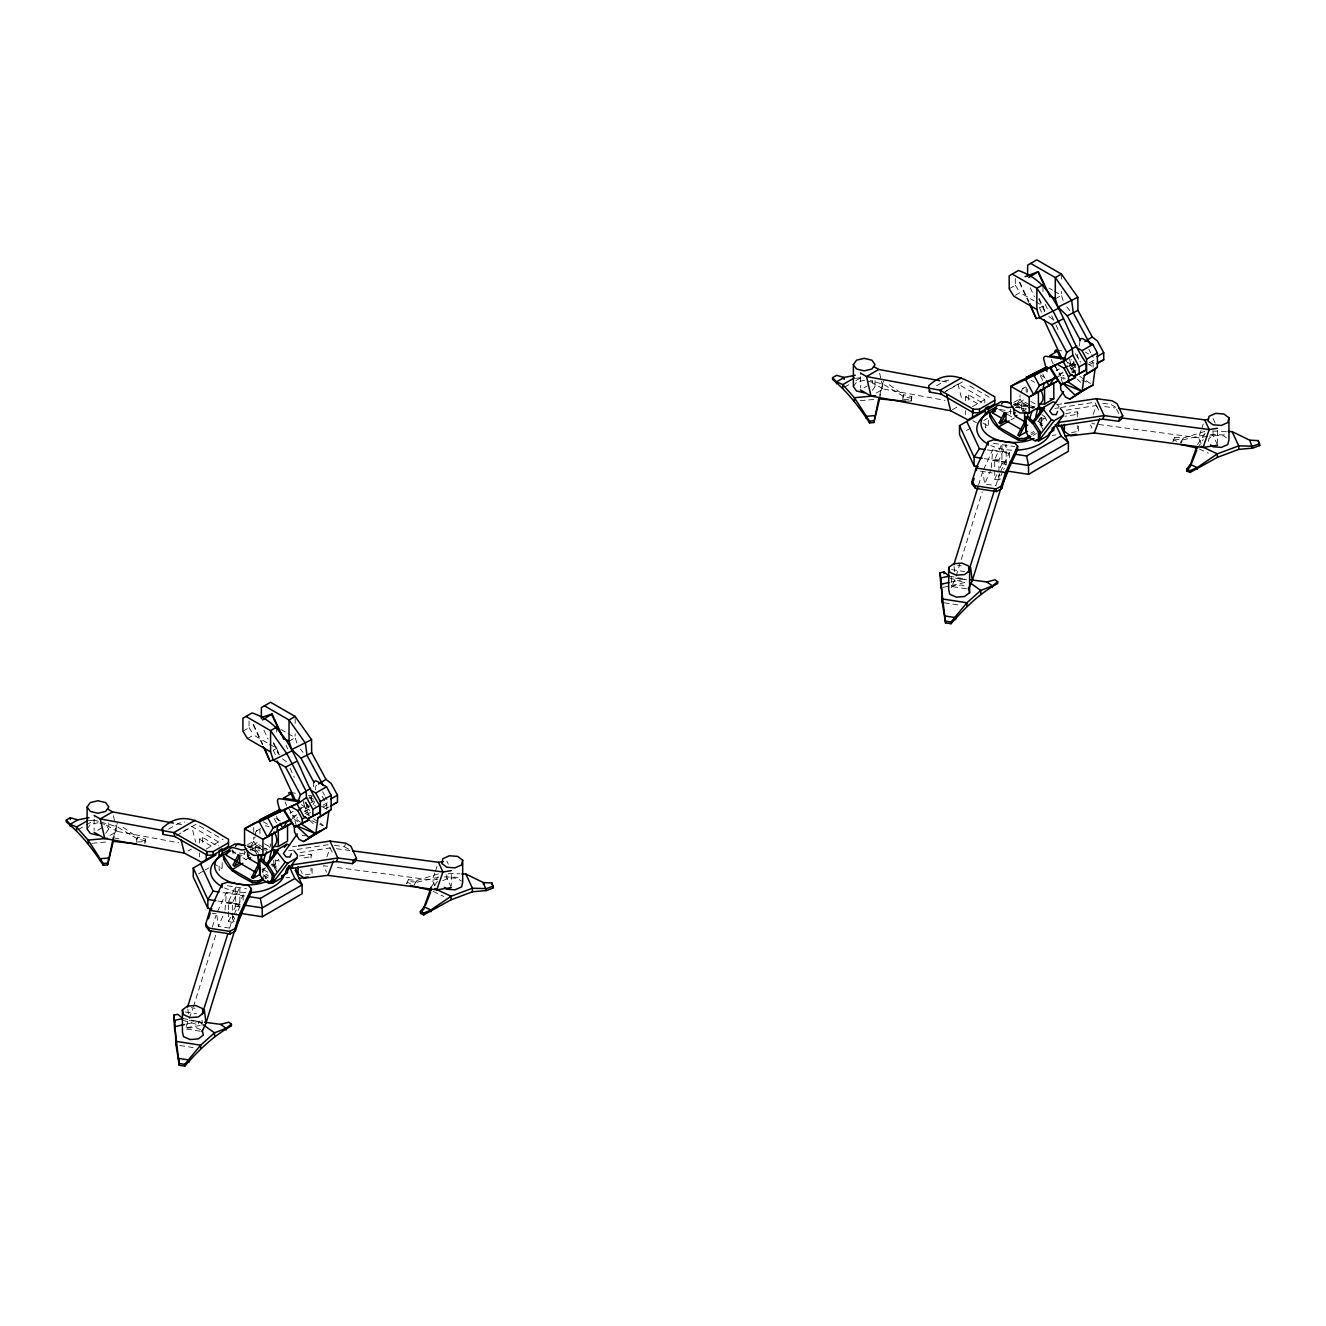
<?xml version="1.0" encoding="UTF-8"?>
<svg xmlns="http://www.w3.org/2000/svg" width="1326" height="1326" viewBox="0 0 1326 1326"><rect width="100%" height="100%" fill="white"/><g stroke="black" fill="none" stroke-linecap="round" stroke-linejoin="round"><path stroke-width="0.75" stroke-dasharray="5 3.75" d="M313.35 786.633L313.698 782.904M1079.447 346.086L1079.961 340.5M315.323 789.948L315.853 785.92L318.605 783.981M225.039 910.15L226.398 892.381L243.139 894.967L243.139 903.818M991.318 467.746L992.66 449.978L1009.401 452.564L1009.401 463.188M1208.367 441.392L1209.097 438.226L1215.677 435.309L1223.898 435.939L1226.417 437.845M113.274 837.8L116.754 825.087M113.274 841.347L117.252 823.28M136.445 842.176L137.357 837.104L120.6 825.584M144.899 841.579L145.578 839.109L137.357 837.104L135.998 842.043L144.899 841.579L144.899 843.369L145.578 839.109M879.536 395.397L883.033 382.684M879.536 398.944L883.53 380.877M902.708 399.772L903.619 394.7L886.879 383.181M911.161 399.192L911.84 396.706L903.619 394.7L902.26 399.64L911.161 399.192L911.161 400.966L905.824 401.231M911.161 400.966L911.84 396.706M212.342 927.172L215.972 915.47M200.226 1031.197L185.342 1028.893L192.867 1008.738M193.48 1006.782L215.956 934.233M229.696 927.819L233.326 916.117L234.089 921.636M978.621 484.769L982.848 471.128M966.488 588.794L951.604 586.49L955.499 578.103L982.218 491.83M995.959 485.415L999.589 473.714L1000.368 479.233M434.762 873.022L432.293 880.166L436.784 889.845M435.376 871.232L437.215 865.861M1201.024 430.619L1198.571 437.762L1203.063 447.442M1201.638 428.828L1203.494 423.475M326.876 856.795L330.257 847.894L299.726 852.618M334.517 845.408L344.428 846.734L345.771 843.17M1093.154 414.392L1096.519 405.491L1065.988 410.215M229.547 928.117L218.376 926.377L224.707 911.923M990.97 469.52L984.654 483.99L983.096 472.968M217.398 911.758L226.398 892.381M228.47 909.752L228.47 901.829L235.68 886.265L235.68 906.089L231.669 914.741M228.47 911.741L228.47 921.653L232.647 922.299L232.647 902.476L239.873 886.928L239.873 906.735L237.47 911.923M228.47 921.653L230.873 916.465M234.138 914.36L243.139 894.967M232.647 922.299L236.658 913.647M983.66 469.371L992.66 449.978M1002.937 471.26L998.926 479.896L994.732 479.25L994.732 459.426L1001.959 443.879L1001.959 463.686L997.948 472.338M998.926 479.896L998.926 460.072L1006.136 444.525L1006.136 464.332L1003.732 469.52M994.732 479.25L997.135 474.062M1000.401 471.957L1009.401 452.564M303.223 801.269L305.311 809.142L307.781 804.451M313.035 804.683L314.693 801.55M1069.485 358.882L1071.574 366.738L1074.06 362.064L1071.01 359.943M408.292 879.751L406.734 883.878L408.292 879.751L417.16 880.381L438.475 873.867M414.043 885.055L417.16 880.381L417.16 882.155L408.292 881.541M431.281 886.995L438.127 876.701M434.696 885.387L438.127 880.232M1174.554 437.348L1172.996 441.475L1174.554 437.348L1183.422 437.978L1204.737 431.464M1180.322 442.652L1183.422 437.978L1181.35 442.867M1197.544 444.591L1205.533 432.574M1197.544 448.138L1203.246 439.552M87.118 828.982L90.284 824.557L97.942 822.717M105.616 833.408L108.782 828.982L108.782 822.982M853.38 386.562L856.546 382.137L864.22 380.297L871.878 382.137L875.061 386.562L871.878 390.988M265.349 867.768L261.752 872.442L266.244 878.21M271.184 864.569L274.018 865.364L278.808 859.115M1041.043 417.491L1037.446 422.165L1040.297 422.961L1042.534 425.845M1040.297 422.961L1043.877 418.287M951.19 587.567L953.725 585.661L961.947 585.048L966.886 587.236M242.923 731.19L249.056 727.643L249.056 720.233M1009.185 288.786L1015.318 285.239L1015.318 277.847M78.184 829.595L84.731 825.816M86.372 824.871L94.56 820.131L98.339 821.258M844.447 387.192L849.353 384.358M855.916 380.579L860.823 377.744L860.823 374.197M247.514 738.582L253.647 735.035L267.835 743.24M1015.318 295.3L1019.909 292.632L1034.114 300.836M97.627 830.308L102.881 827.275M863.889 387.905L867.386 385.883M110.008 835.43L117.003 831.385L178.728 842.772M876.271 393.043L883.282 388.999L945.007 400.369M273.653 750.118L276.703 748.361L276.703 744.499M289.035 741.234L295.168 737.704L295.168 733.842M1039.915 307.731L1042.982 305.958L1044.606 310.914M1055.297 298.847L1061.43 295.3L1061.43 291.438M168.518 829.164L178.745 823.264L184.712 822.021M936.487 385.767L945.007 380.86L950.974 379.617M182.955 831.518L189.966 827.474M945.72 391.137L957.985 384.059L984.804 399.54L984.804 403.087M176.64 835.513L196.314 824.159L223.133 839.64M942.919 393.109L962.577 381.755M199.381 843.121L199.381 839.159L202.447 837.386L216.784 845.656M965.643 400.717L965.643 396.756L968.709 394.982L983.047 403.27M187.894 851.126L191.392 849.104M952.416 409.734L957.67 406.701M206.276 849.021L218.525 841.944L218.525 845.491M972.538 406.618L984.804 399.54M308.859 798.418L311.941 796.628M256.299 831.087L260.94 828.402M1022.578 388.684L1025.661 386.894M293.112 811.346L290.013 813.12L293.842 812.125M1059.375 368.943L1056.275 370.716L1060.104 369.722M310.881 802.678L313.964 800.887M305.311 809.142L311.494 805.578M1071.574 366.738L1077.756 363.175M247.614 844.745L253.747 841.198L253.747 837.253M289.764 820.313L294.355 817.661L300.356 822.12M1013.876 402.342L1020.009 398.794L1020.009 394.85M1056.026 377.927L1060.618 375.258L1065.126 378.606M1065.292 359.131L1071.408 369.042L1076.016 366.374L1072.949 361.418M198.436 873.9L203.64 870.9M205.364 869.889L208.845 867.9M966.439 430.502L971.643 427.502M983.759 420.491L987.24 418.486M296.344 825.667L294.538 819.418L297.621 817.645M1062.607 383.264L1060.8 377.015L1063.883 375.241M252.901 845.325L248.244 848.01A36.034 20.802 60 0 0 255.056 836.59M1019.164 402.938L1014.523 405.607A36.034 20.802 60 0 0 1021.003 395.794M307.118 814.413L310.566 812.407M323.08 805.197L328.251 802.197L325.434 796.976M1071.657 373.004L1076.828 370.02L1071.209 359.545M1089.342 362.794L1094.514 359.81L1091.712 354.572M323.395 806.871L326.842 804.882L322.251 796.362L319.201 794.589M1015.434 407.43L1016.959 406.552L1027.683 412.751M1089.657 364.468L1093.105 362.479L1091.281 359.081M250.68 850.049L256.813 846.518L262.946 850.049M1016.943 407.646L1023.075 404.115L1029.208 407.646M321.356 806.191L325.483 808.562L328.931 806.573M222.171 862.646L222.171 868.596L219.105 870.353L219.105 862.43M988.434 420.243L988.434 426.193L985.367 427.95L985.367 420.027M256.879 854.226L255.354 851.574L256.879 850.679L256.879 845.375L260.46 847.447M1023.158 411.822L1021.617 409.17L1023.158 408.275L1023.158 402.971L1033.882 409.17M245.857 859.513L251.045 856.53M1023.075 411.193L1026.142 409.419M1010.876 419.911L1014.39 417.889M261.984 869.873L265.051 868.116M276.803 871.928L273.736 866.607L275.278 865.729L275.278 859.53M1043.081 429.525L1040.015 424.204L1041.54 423.325L1041.54 417.126M262.946 876.503L269.128 872.939L262.117 868.878M1030.75 433.204L1033.849 431.431M265.084 877.033L268.432 875.11M1031.363 434.63L1034.711 432.707M265.084 878.807L268.432 876.867M1033.037 435.442L1036.368 433.503M1068.789 365.429L1073.861 363.523L1068.524 366.606M1063.137 372.324L1059.457 374.015L1053.971 363.821M1070.496 368.926L1076.016 366.374M1058.546 374.976L1062.225 373.286M296.875 814.728L293.195 816.418L290.46 811.313M304.234 811.33L309.737 808.777L305.146 811.429L309.654 814.777M292.284 817.38L295.947 815.689M325.483 808.562L328.865 807.004M442.818 880.663L449.398 877.746L457.619 878.359L461.415 881.21M1069.75 364.766L1073.563 363.772M299.659 808.164L309.207 805.678M1204.737 434.845L1183.422 439.751L1174.554 439.138M417.16 882.155L438.475 877.248M950.875 582.081L964.748 578.998L964.748 582.545L950.875 585.611M942.952 587.368L948.886 586.059M186.585 1024.037L198.486 1021.401L202.497 1021.948M186.585 1027.584L202.497 1025.164M1054.866 408.408L1058.861 407.795M1060.866 407.48L1094.845 402.226L1098.773 410.679M1065.723 413.563L1077.276 411.773L1078.386 414.193L1064.927 416.281M1052.247 435.458L1056.093 434.878M1071.491 432.491L1077.276 431.596L1077.276 425.646M1207.655 436.37L1198.571 437.762L1091.828 423.558M1209.461 436.088L1213.091 435.525L1217.583 445.188M288.604 850.811L328.566 844.629L333.29 854.773M299.461 855.966L310.997 854.176L312.124 856.596L300.571 858.386M285.985 877.862L289.83 877.265M305.229 874.895L310.997 874L310.997 868.049M437.746 879.32L432.293 880.166L335.826 867.337M1056.805 404.612L1062.723 403.717M292.499 846.717L296.444 846.121M855.27 378.291L860.823 377.744M88.991 820.695L94.56 820.131L94.56 816.601M860.176 400.717L873.735 399.474M91.975 843.286L105.533 842.06M187.447 1028.098L195.668 1027.468L200.607 1029.656M1031.048 407.646L1034.728 407.646M1212.544 431.049L1226.252 431.464M1210.588 434.53L1226.252 434.994M448.238 873.502L459.973 873.851M444.326 876.917L459.973 877.398M302.328 835.612L306.289 835.761M1000.301 409.469L1011.44 411.74M232.348 849.933L232.348 851.69L245.177 854.143M1102.768 403.27L1110.691 404.331L1115.779 407.281M1104.691 406.585L1114.901 407.944M336.373 848.706L350.661 850.612M327.605 866.243L323.511 865.696L326.494 872.143M1015.07 403.651L1034.728 406.684M1013.478 404.828L1025.562 406.701M1003.384 412.121L1011.456 413.364M1041.689 418.038L1045.733 418.668M993.655 443.365L1014.589 446.597M987.273 449.912L1010.86 453.558M994.732 459.426L998.926 460.072M984.174 458.63L1008.373 462.376M992.66 460.586L1005.688 462.608M1001.959 463.686L1006.136 464.332M980.478 471.111L986.329 472.023M988.284 472.321L992.196 472.934M986.511 484.272L995.809 485.714M957.571 565.307L961.3 565.887M951.604 569.567L964.632 571.572M955.499 578.103L966.671 579.827M944.195 602.8L959.328 605.137M246.835 845.739L266.493 848.789M249.222 847.546L259.299 849.104M261.321 849.419L267.355 850.347M237.122 854.524L245.194 855.767M275.427 860.441L279.454 861.071M227.376 885.751L246.421 888.702M222.967 892.613L244.597 895.962M228.47 901.829L232.647 902.476M232.912 903.188L237.089 903.835M217.912 901.034L242.094 904.78M226.398 902.989L239.409 905.012M235.68 906.089L239.873 906.735M212.243 913.216L216.155 913.813M191.309 1007.71L195.021 1008.274M185.342 1011.97L196.497 1013.694M189.237 1020.506L202.248 1022.512M179.822 1045.485L193.066 1047.54M1056.805 350.081L1062.789 351.025M290.527 792.484L296.51 793.429M308.477 795.302L312.472 795.931M941.742 381.076L947.825 382.186M949.134 576.13L964.748 578.998M177.502 823.844L181.563 824.59M182.872 1018.534L198.486 1021.401L201.685 1023.689M115.163 838.165L118.959 838.861M99.864 823.181L105.616 824.557L108.782 828.982M911.84 398.496L903.619 396.474L883.53 384.407L870.287 380.512M145.578 840.899L137.357 838.877L117.252 826.811L100.229 821.805M949.134 577.904L964.748 582.545M182.872 1020.307L198.486 1024.948L198.486 1021.401M1172.996 439.685L1176.659 441.177M406.734 882.088L410.397 883.58M1199.334 448.984L1208.334 453.194M433.072 891.387L443.879 896.426M1081.801 379.932L1089.176 383.396M311.825 820.595L322.914 825.8M1049.015 288.123L1052.562 290.179M1054.336 291.206L1061.43 295.3L1063.601 301.914M1035.888 301.864L1042.982 305.958M1085.464 352.186L1088.53 353.959M1087.618 363.788L1091.746 366.158M1067.778 362.412L1070.844 364.169L1075.419 372.689M1040.413 375.026L1045.435 377.927M1031.214 380.33L1034.562 382.269M1030.799 401.413L1035.407 404.065M1029.291 404.745L1024.683 402.093L1021.617 403.866L1021.617 409.17M1030.816 405.623L1033.882 407.397M1038.076 421.453L1043.065 424.337L1043.065 426.11L1039.75 424.187M969.737 385.899L989.395 397.253M998.611 409.286L1005.622 413.347M1007.379 414.358L1014.39 418.403M965.643 396.756L979.98 405.027M983.047 423.077L988.434 426.193M972.82 420.707L976.4 422.779M280.963 729.499L286.3 732.582M288.074 733.61L295.168 737.704L297.322 744.317M269.609 744.251L276.703 748.361L278.874 754.975M309.24 796.81L315.356 800.34M301.499 804.799L304.566 806.573L309.157 815.092M275.825 818.391L280.83 821.291M263.277 821.772L268.3 824.673M264.537 843.817L269.128 846.469M263.012 847.148L258.421 844.496L255.354 846.27L255.354 851.574M264.537 848.027L267.603 849.8M250.697 848.955L256.067 852.038M271.813 863.856L276.786 866.74L276.786 872.044M271.813 865.629L276.786 868.513M245.857 852.436L244.332 851.541L244.332 858.635M218.525 841.944L191.706 826.463L195.668 842.143M232.348 851.69L235.846 853.712M242.857 857.756L246.354 859.778M199.381 839.159L213.718 847.43M213.204 863.408L222.171 868.596M106.378 825.253L117.003 831.385L115.66 825.534M344.428 846.734L349.517 849.684M1071.59 370.799L1078.137 375.208M1079.778 376.319L1084.685 379.617M1086.325 380.728L1092.873 385.137M1060.8 377.015L1064.065 379.236M305.328 813.203L311.875 817.612M313.5 818.706L318.422 822.021M320.047 823.131L323.329 825.336M294.538 819.418L297.803 821.639M1048.767 316.466L1053.374 319.815M282.488 758.87L287.096 762.218M1071.408 369.042L1075.916 372.374M1077.143 379.054L1081.254 382.949M309.505 820.148L314.991 825.352M1066.701 306.77L1070.546 311.56M300.438 749.173L302.991 752.372M1056.971 404.115L1059.209 406.999M274.018 865.364L276.256 868.248M1015.318 285.239L1019.909 292.632M249.056 727.643L253.647 735.035M1075.336 353.677L1080.574 362.147M1054.502 365.363L1060.618 375.258M310.118 797.771L315.356 806.241M305.66 802.18L308.726 807.136M288.223 807.749L294.355 817.661M1020.009 398.794L1023.075 404.115M1023.158 408.275L1024.683 410.944M253.747 841.198L256.813 846.518M256.879 850.679L258.421 853.347M1088.895 349.335L1090.768 352.832M1042.75 374.048L1045.501 379.153M1040.413 376.103L1043.164 381.208M322.632 791.738L324.505 795.235M304.947 801.948L309.621 810.667M276.488 816.451L279.222 821.556M274.151 818.507L276.902 823.612M1213.091 418.602L1215.329 423.425M1116.575 409.005L1118.978 414.176M1096.519 405.491L1098.773 410.331M1051.684 315.82L1055.098 323.163M1055.96 325.003L1058.513 330.505M1045.186 304.267L1047.706 309.671M1039.054 298.267L1045.766 312.687M1038.871 299.146L1044.739 311.759M1030.236 287.759L1034.413 296.759M1039.435 307.582L1041.954 312.986M1090.519 424.9L1092.011 428.132M1019.777 281.99L1028.976 301.814M1019.462 282.537L1028.678 302.361M446.829 861.005L448.321 864.22M451.304 887.591L446.829 877.928L446.829 874.165M286.035 745.212L287.709 748.825M290.062 768.202L294.306 777.334M306.173 802.876L309.571 810.186M273.637 742.477L279.488 755.091M273.438 743.356L278.46 754.163M263.957 730.145L268.15 739.162M273.173 749.969L275.692 755.389M253.498 724.394L262.714 744.217M253.2 724.941L262.415 744.764M300.637 870.138L302.146 873.353M1051.269 359.495L1054.618 366.987M284.991 801.899L286.665 805.644M1077.209 354.423L1079.298 362.28M310.947 796.81L312.505 802.711M957.985 384.059L961.93 399.739M879.668 373.368L881.028 379.236M881.475 381.175L883.282 388.999L872.641 382.849L872.641 379.087M113.406 815.772L115.213 823.579M216.834 915.371L218.376 926.377M954.09 566.633L955.035 574.274M187.811 1009.036L188.756 1016.677M1217.583 430.154L1217.583 443.315M1213.091 431.762L1213.091 435.525M1093.105 362.479L1093.105 367.236M1078.386 426.077L1078.386 432.027M1077.276 411.773L1077.276 417.723M1061.43 274.068L1061.43 279.852M1042.982 286.648L1042.982 292.433M1040.015 418.021L1040.015 424.204M1026.208 387.325L1026.208 393.242M1010.611 409.137L1010.611 416.215M968.709 394.982L968.709 402.905M965.643 410.629L965.643 414.59M951.604 577.092L951.604 586.49M875.061 380.562L875.061 386.562M860.392 376.766L860.392 388.054M451.304 874.431L451.304 885.718M326.842 804.882L326.842 809.639M312.124 868.48L312.124 874.431M310.997 854.176L310.997 858.137M295.168 718.394L295.168 724.195M276.703 727.112L276.703 732.913M273.736 860.425L273.736 866.607M262.946 872.972L262.946 869.425A57.316 33.084 60 0 1 263.045 866.093M259.929 829.728L259.929 833.673M253.747 827.374L253.747 835.281M233.094 850.347L233.094 853.894M202.447 837.386L202.447 845.308M202.082 1020.191L202.082 1025.843M199.381 853.032L199.381 856.994M94.113 819.17L94.113 830.457M1021.55 392.513A10.84 6.249 60 0 1 1025.379 387.076M1023.357 399.938A36.034 20.802 60 0 1 1013.942 403.982M1027.733 388.949A36.034 20.802 60 0 1 1027.202 392.214M1011.904 450.144A37.111 21.415 0 0 1 990.787 445.503M1015.998 407.364A37.111 21.415 0 0 1 1026.225 408.541M1041.822 414.624A37.111 21.415 0 0 1 1044.789 416.861M1013.942 404.43A32.951 19.028 0 0 1 1032.258 407.629M1044.391 416.165A32.951 19.028 0 0 1 1046.744 421.602M255.272 834.916A10.84 6.249 60 0 1 259.1 829.463M270.603 843.767A10.84 6.249 60 0 1 269.576 847.596M257.095 842.341A36.034 20.802 60 0 1 247.68 846.386M265.299 825.899A10.84 6.249 60 0 1 269.128 826.927M245.625 892.564A37.111 21.415 0 0 1 224.508 887.906M249.719 849.784A37.111 21.415 0 0 1 259.962 850.96M247.68 846.817A32.951 19.028 0 0 1 260.294 848.275"/><path stroke-width="1.5" d="M259.896 868.414L258.355 867.535L258.355 863.988L249.155 858.684L247.631 856.032L247.631 850.712M261.421 860.458L261.421 855.137L258.355 855.137L258.355 858.684L266.791 866.21L272.145 874.613L272.145 881.691M261.421 858.684L259.896 859.563L259.896 874.613L262.946 879.917L269.079 883.464L273.686 880.795L273.686 873.718L268.316 865.314L261.421 858.684L261.421 855.137M174.701 1030.219L173.689 1015.202L177.734 1014.307L182.872 1018.534L174.767 1020.324L176.026 1044.905L179.275 1065.292L184.762 1066.137C198.469 1050.524 213.105 1035.938 231.437 1025.91L231.437 1024.136L228.718 1022.197L220.613 1024.368L204.519 1022.213M940.963 587.816L939.952 572.799L944.013 571.904L949.134 576.13L941.046 577.921L942.289 602.501L945.554 622.889L951.04 623.734C964.731 608.12 979.367 593.534 997.716 583.506L997.716 581.733L994.981 579.793L986.875 581.965L970.781 579.81M162.253 830.49L162.418 828.186C185.507 806.258 206.276 827.109 228.486 839.225L228.486 846.286L213.171 855.137L207.038 855.137L174.85 836.557L163.247 834.419L162.253 830.49L173.805 832.612L207.038 851.607L213.171 851.59L228.486 842.739M163.247 834.419L162.418 828.186M929.509 392.015L928.697 385.783C951.77 363.854 972.555 384.706 994.765 396.822L994.765 403.883L979.433 412.734L973.301 412.734L941.128 394.154L929.509 392.015L929.675 389.711M267.736 864.635L277.316 852.154L277.548 849.601L286.731 844.281L289.582 845.076M294.057 850.844L297.422 855.154L297.19 857.723L287.991 863.027L285.156 862.232L269.592 882.519L272.443 883.315L281.626 878.011L281.858 875.442M1034.015 422.248L1043.579 409.767L1043.811 407.198L1053.01 401.877L1055.844 402.673M1035.871 440.116L1038.706 440.912L1047.905 435.608L1063.452 415.32L1063.684 412.767L1060.319 408.441M331.135 809.523L328.798 811.661L326.594 827.54L315.803 833.772L296.344 825.667L294.239 827.01L294.587 832.198L299.245 839.474L303.571 841.562L315.803 833.772L318.008 817.893L331.135 809.523L331.135 795.368L326.544 786.815L317.063 781.345A4.89 2.818 60 0 0 313.698 782.904M1060.502 384.606L1060.85 389.794L1065.524 397.071L1069.833 399.159L1082.082 391.369L1084.27 375.49L1097.414 367.12L1097.414 352.965L1092.806 344.412L1083.342 338.942A4.89 2.818 60 0 0 1079.961 340.5M1069.833 399.159L1086.74 388.153L1074.938 394.966L1062.607 383.264L1082.082 391.369L1092.873 385.137L1095.061 369.258L1097.414 367.12M88.991 817.678L77.869 819.849L70.311 817.761L66.3 820.081L66.3 821.855C81.085 833.955 92.82 849.187 103.295 865.298L107.572 864.917L113.274 837.8M107.572 864.917L113.274 841.347L135.998 843.817M855.27 375.275L844.148 377.446L836.59 375.357L832.562 377.678L832.562 379.451C847.364 391.568 859.082 406.784 869.558 422.895L873.851 422.513L879.088 397.236M873.851 422.513L879.536 398.944L905.824 401.231M276.686 831.932L272.128 834.037L272.128 850.049L262.946 855.353L253.747 855.353L247.614 851.822L244.548 846.518L244.548 828.733L262.946 839.341L276.686 831.932L277.814 825.302L288.836 820.214M1042.965 389.529L1038.407 391.634L1038.407 407.646L1029.208 412.95L1020.009 412.95L1013.876 409.419L1010.81 404.115L1010.81 386.33L1029.208 396.938L1042.965 389.529L1044.076 382.899L1041.009 384.673M242.459 909.155L241.448 914.526L235.133 928.979M1008.738 466.752L1007.727 472.122L1001.395 486.576L972.24 580.689L968.361 589.075M462.675 860.193L461.597 864.933L455.017 867.85L446.796 867.221L441.74 863.425L442.818 858.684L449.398 855.767L457.619 856.397L462.675 860.193L462.675 882.171L461.597 886.912L455.017 889.829L446.796 889.199L444.26 887.309M1228.937 417.789L1227.859 422.53L1221.279 425.447L1213.058 424.817L1208.003 421.022L1209.097 416.281L1215.677 413.364L1223.898 413.994L1228.937 417.789L1228.937 439.735L1227.859 444.492L1221.279 447.409L1213.058 446.779L1210.539 444.873M205.679 924.056L209.906 910.415L222.072 884.011L227.376 882.221L248.31 885.453L251.376 888.536L251.376 892.067L239.608 917.443L235.348 931.167L230.111 933.935L209.177 930.703L206.044 926.625L205.679 924.056L208.812 928.134L209.177 930.703M208.48 918.785L210.287 912.918M187.579 1007.13L211.132 931.084M202.082 1014.556L227.89 933.67M202.082 1031.479L205.978 1023.092L234.52 930.935M235.348 931.167L235 928.581L239.21 914.957L251.376 888.536M971.958 481.653L976.185 468.012L988.334 441.608L993.655 439.818L1014.589 443.05L1017.655 446.133L1017.655 449.663L1005.87 475.04L1001.627 488.764L996.373 491.548L975.439 488.3L972.306 484.222L971.958 481.653L975.074 485.73L975.439 488.3M972.306 484.222L974.129 478.355M953.858 564.727L978.008 486.725M968.361 572.152L994.765 489.311M1001.627 488.764L1001.263 486.194L1005.489 472.553L1017.655 446.133M295.864 869.011L298.101 873.851L304.383 878.193L327.986 875.359L436.784 889.845L442.934 871.961L438.458 862.298L352.716 850.878M1061.38 425L1064.38 431.447L1070.646 435.79L1094.265 432.956L1203.063 447.442L1209.213 429.558L1204.721 419.894L1118.978 408.491M300.472 794.804L285.571 767.108L273.289 760.163L270.587 751.892L247.514 738.582L242.923 731.19L242.923 718.228L252.122 712.924C293.593 726.83 297.604 773.87 319.781 805.363L319.781 812.44L307.798 818.772L303.671 816.402L297.107 804.186L300.472 794.804L310.582 788.257M461.929 873.917L465.84 874.033L483.443 882.586L491.963 882.983L493.438 887.923L486.244 890.575L472.437 891.785L451.072 899.79L423.756 914.874L420.392 913.299L420.392 911.526L424.171 906.851L431.281 886.995L431.281 890.542L410.397 885.354M1066.734 352.401L1051.85 324.704L1039.551 317.759L1036.849 309.488L1013.793 296.179L1009.185 288.786L1009.185 275.825L1018.385 270.521C1059.855 284.427 1063.866 331.467 1086.044 362.959L1086.044 370.037L1074.06 376.369L1069.933 373.998L1063.369 361.783L1066.734 352.401L1076.845 345.854M1196.897 446.398L1190.433 464.448L1186.671 469.122L1186.671 470.896L1190.035 472.47L1217.334 457.387L1238.716 449.381L1252.506 448.171L1259.7 445.536L1258.225 440.58L1249.722 440.182L1232.119 431.63L1228.207 431.514M327.986 875.359L333.39 861.121M288.919 867.171L292.466 868.348L336.423 861.552L352.285 863.657L353.628 860.093L356.462 858.204L350.86 846.121L345.771 843.17L330.008 841.082L298.433 845.822M356.462 858.204L355.119 861.767L352.285 863.657M1094.265 432.956L1099.652 418.718M1055.181 424.768L1058.728 425.944L1102.685 419.149L1118.547 421.254L1119.89 417.69L1122.741 415.8L1117.122 403.717L1112.05 400.767L1096.27 398.678L1064.695 403.419M1122.741 415.8L1121.382 419.364L1118.547 421.254M425.58 905.012L430.569 892.348M1186.671 470.896L1190.433 466.222L1196.831 449.945M336.423 861.552L337.865 858.005L330.008 841.082M1102.685 419.149L1104.127 415.602L1096.27 398.678M291.322 853.811L289.98 857.027L286.018 856.878L283.399 853.513L297.289 833.955M1057.601 411.408L1056.242 414.624L1052.28 414.474L1049.678 411.11L1063.568 391.551M234.47 866.093L239.691 855.999L238.15 855.104L232.945 865.215L234.47 866.093L239.691 863.077L239.691 855.999M251.559 877.464L258.073 864.85L259.614 865.729L253.084 878.342L251.559 877.464L254.824 875.574M999.207 422.795L1004.412 412.717L1005.953 413.596L1005.953 420.673L1000.732 423.69L999.207 422.795L1002.671 420.79M1000.732 423.69L1005.953 413.596M1019.362 435.939L1025.876 423.325L1024.335 422.447L1017.821 435.061L1019.362 435.939L1025.876 432.177L1025.876 425.099M262.548 719.919L272.095 714.034L283.814 739.262M263.244 746.571L269.94 760.991L264.388 747.814M1028.827 277.515L1038.357 271.631L1050.093 296.858M1029.523 304.168L1036.219 318.588L1029.821 303.604M1001.18 417.922L992.428 412.867L995.495 407.563A10.757 6.216 60 0 1 1001.627 405.789L1007.743 407.563A36.034 20.802 60 0 0 1012.965 406.502M287.643 820.628L282.886 828.352L278.327 830.457L278.327 846.469L274.648 846.469M1075.419 374.28L1075.419 377.462L1061.231 384.805L1056.026 377.927L1039.485 385.568L1033.766 394.833L1025.528 379.534L1010.81 386.33L1020.009 381.01L1064.712 360.639L1025.528 379.534L1034.728 374.214M1054.866 376.683L1049.148 385.949L1044.59 388.054L1044.59 404.065L1039.07 404.065M200.491 863.856L213.138 891.105L207.834 899.476L207.834 908.327L211.862 908.94M966.77 421.469L979.4 448.702L974.096 457.072L974.096 465.923L978.124 466.553M87.118 807.004L90.284 802.578L97.942 800.755L105.616 802.578L108.782 807.004L105.616 811.429L97.942 813.252L90.284 811.429L87.118 807.004L87.118 828.982L90.284 833.408L97.942 835.231M853.38 364.6L856.546 360.175L864.22 358.351L871.878 360.175L875.061 364.6L871.878 369.026L864.22 370.866L856.546 369.026L853.38 364.6L853.38 386.562L856.546 390.988L864.22 392.811M265.581 865.198L277.548 849.601M284.344 847.413L286.731 844.281M272.443 883.315L287.991 863.027M286.648 869.21L289.035 866.077M281.626 878.011L297.19 857.723M1031.843 422.795L1043.811 407.198M1039.451 435.442L1051.419 419.845L1054.253 420.64L1063.452 415.32M1038.706 440.912L1054.253 420.64M421.651 911.741L424.171 908.625M184.762 1066.137L184.762 1064.364L200.64 1045.17L214.514 1032.838L226.066 1028.263L231.437 1024.136M951.04 623.734L951.04 621.96L966.903 602.766L980.776 590.435L992.345 585.86L997.716 581.733M326.594 827.54L303.571 841.562M182.408 1009.915L187.447 1006.119L195.668 1005.489L202.248 1008.406L203.342 1013.147L198.287 1016.959L190.066 1017.572L183.485 1014.655L182.408 1009.915L182.408 1031.893L183.485 1036.634L190.066 1039.551L198.287 1038.921L203.342 1035.125L202.248 1030.385M948.67 567.511L953.725 563.716L961.947 563.086L968.527 566.003L969.604 570.76L969.604 592.705L964.566 596.501L956.328 597.131L949.747 594.214L948.67 589.473L948.67 567.511L949.747 572.268L956.328 575.169L964.566 574.556L969.604 570.76M318.605 783.981L325.964 779.373L331.119 783.351L337.467 795.152L337.467 802.23L330.572 806.208M297.107 804.186L306.538 797.539L305.974 790.909L286.98 753.848L270.587 730.659L245.99 716.454M1084.883 341.578L1092.243 336.97L1097.381 340.948L1103.729 352.749L1103.729 359.827L1096.834 363.821M1063.369 361.783L1072.8 355.136L1072.253 348.506L1053.242 311.444L1036.849 288.256L1012.252 274.051M77.869 819.849L70.228 824.258L70.228 826.214M1025.097 276.62L1038.357 271.631M88.013 820.38L76.543 826.993L70.228 824.258L66.3 820.081M854.275 377.976L842.806 384.606L836.507 381.855L832.562 377.678M173.441 823.098L112.511 811.877L100.246 818.954L94.113 815.407M939.703 380.695L878.773 369.473L866.508 376.551L860.392 373.004M276.703 727.112L270.587 730.659L270.587 751.892M325.964 779.373L311.66 752.754L311.56 739.659L295.168 716.471L289.035 720.001L264.438 705.797M1042.982 284.725L1036.849 288.256L1036.849 309.488M1092.243 336.97L1077.922 310.35L1077.823 297.256L1061.43 274.068L1055.297 277.598L1030.7 263.41M293.112 750.301L273.289 760.163M311.56 739.659L291.737 749.521L289.035 741.234L289.035 720.001L305.428 743.19L307.052 755.406L323.212 785.456M1059.375 307.897L1039.551 317.759M1077.823 297.256L1058.015 307.118L1055.297 298.847L1055.297 277.598L1071.706 300.787L1073.331 313.002L1090.403 344.76M195.254 820.23L173.805 832.612L174.85 836.557M296.262 761.638L285.571 767.108M311.66 752.754L300.969 758.223L291.737 749.521M961.532 377.827L940.068 390.209L866.508 376.551L871.016 396.076L950.659 410.745L967.947 419.894L977.792 414.209M1062.54 319.234L1051.85 324.704M1077.922 310.35L1067.231 315.82L1058.015 307.118M268.465 816.617L244.548 828.733L253.747 823.413L298.449 803.042L259.266 821.921L267.487 837.236L273.206 827.954L277.814 825.302M280.167 809.44L259.929 819.849L280.781 809.506M1046.429 367.037L1026.208 377.446L1047.059 367.103M272.327 815.109L267.719 817.761L273.206 827.954L289.764 820.313L294.969 827.209L309.157 819.849L301.864 823.231M1038.59 372.705L1033.998 375.357L1039.485 385.568M288.223 807.749L283.631 810.418L289.764 820.313M1054.502 365.363L1049.894 368.015L1056.026 377.927M941.128 394.154L940.068 390.209L973.301 409.204L979.433 409.187L994.765 400.336M311.013 790.296L315.754 793.031L326.544 786.815M1075.701 346.998L1082.016 350.644L1092.806 344.412M211.53 856.613L201.668 862.298L184.397 853.148L104.754 838.48L94.113 832.33M207.834 908.327L193.248 876.9L193.248 868.049L216.039 854.889M222.702 851.043L235.034 843.916L244.862 845.441M974.096 465.923L959.51 434.497L959.51 425.646L984.041 411.491M987.489 409.502L1001.296 401.529L1011.125 403.038M291.538 807.02L297.67 810.551L301.118 808.562M1057.817 364.617L1063.949 368.164L1067.397 366.158M263.426 879.768L258.404 882.668L252.271 882.668C241.183 876.188 224.923 869.823 223.149 855.237L230.823 850.811M1030.75 436.635L1024.667 440.265L1018.534 440.265C1007.445 433.784 991.185 427.42 989.428 412.834L997.086 408.408M992.428 412.867L995.528 411.077M320.345 815.739L320.345 801.584L331.135 795.368M1086.624 373.352L1086.624 359.18L1097.414 352.965M312.886 816.435L312.886 809.341L319.781 805.363M330.572 799.13L337.467 795.152M1079.149 374.031L1079.149 366.954L1086.044 362.959M1096.834 356.744L1103.729 352.749M272.128 834.037L262.946 839.341L262.946 855.353M278.327 830.457L292.085 823.048L282.886 828.352L280.134 823.247M1038.407 391.634L1029.208 396.938L1029.208 412.95M1044.59 388.054L1053.789 382.75L1053.789 398.761L1044.59 404.065M302.262 823.844L302.262 819.07L305.709 817.081M1068.524 381.44L1068.524 376.683L1071.972 374.678M307.798 818.772L319.781 812.44M1074.06 376.369L1086.044 370.037M300.14 824.225L294.969 827.209L284.493 810.269M247.631 856.032L249.172 855.137M1024.617 421.585L1015.434 416.281L1013.893 413.629L1015.434 412.751M318.008 817.893L328.798 811.661M1084.27 375.49L1095.061 369.258M249.155 858.684L250.697 857.789M1015.434 416.281L1016.959 415.403M242.857 863.325L232.348 869.392L232.348 871.165M1009.136 420.922L998.611 426.989L998.611 428.762M278.327 846.469L287.527 841.165L287.527 825.153M1027.683 425.132L1026.158 426.011L1024.617 425.132L1024.617 412.751L1027.683 412.751L1027.683 416.281L1026.158 417.16L1024.617 416.281M1035.921 409.17L1041.54 408.275L1040.015 407.397M320.478 830.557L308.676 837.369L296.344 825.667M266.791 866.21L268.316 865.314M1033.053 423.806L1034.578 422.911L1039.949 431.331L1039.949 438.409L1035.357 441.061L1029.225 437.514L1026.158 432.21L1026.158 417.16L1033.053 423.806L1038.424 432.21L1038.424 439.287M253.084 878.342L259.614 874.58L259.614 867.502M1026.158 432.21L1027.683 431.331M223.149 855.237L232.348 869.392L252.271 880.895L258.404 880.895L263.426 877.994M989.428 412.834L998.611 426.989L1018.534 438.492L1024.667 438.492L1029.689 435.591M272.145 874.613L273.686 873.718M1038.424 432.21L1039.949 431.331M282.935 875.458L287.543 872.806L287.543 867.502M1049.214 433.055L1053.805 430.403L1053.805 426.856M248.526 896.575L260.31 898.398L294.853 878.458L302.113 884.89L302.113 893.741L262.266 916.747L240.089 913.316M1014.788 454.172L1026.589 455.995L1061.115 436.055L1068.375 442.486L1068.375 451.337L1028.528 474.343L1006.351 470.912M975.074 485.73L996.008 488.962L1001.263 486.194M208.812 928.134L229.746 931.366L235 928.581M1040.927 370.65L1047.689 367.302M274.648 813.037L279.736 810.534M1088.265 387.407L1092.873 385.137M1045.916 382.054L1056.955 376.965M1055.314 382.054L1058.347 380.645L1049.148 385.949L1046.413 380.844M1098.641 362.18L1103.729 359.827M1075.419 377.462L1061.231 384.805L1050.756 367.882M334.069 803.805L337.467 802.23M261.902 717.25L272.095 714.034M1186.671 469.122L1190.035 470.697L1197.179 467.597L1217.334 453.857L1238.716 445.851L1252.506 446.216L1259.7 443.746M420.392 911.526L423.756 913.1L430.9 910.001L451.072 896.26L472.437 888.238L486.244 888.619L493.438 886.149M1036.219 318.588L1039.915 317.577M269.94 760.991L273.653 759.98M948.886 582.512L940.963 584.269L945.554 622.889M184.612 1024.484L174.701 1026.672L179.275 1065.292M1064.927 436.105L1076.463 434.315M1204.721 419.894L1208.069 419.381M1217.583 428.265L1209.213 429.558L1121.431 417.889M1203.063 447.442L1217.583 445.188M298.648 878.492L308.278 877.016M438.458 862.298L443.481 861.519M451.304 870.668L442.934 871.961L355.153 860.276M436.784 889.845L451.304 887.591M875.674 395.761L854.375 397.701L842.806 384.606L842.806 388.137M854.375 401.248L854.375 397.701L869.558 421.121L873.851 420.723M107.472 838.33L88.113 840.104L76.543 826.993L76.543 830.54M88.113 843.651L88.113 840.104L103.295 863.524L107.572 863.127M1050.109 398.761L1053.789 398.761M1119.89 417.69L1104.127 415.602L1058.728 422.43L1058.728 425.944M353.628 860.093L337.865 858.005L292.466 864.817L292.466 868.348M1038.656 407.297L1044.557 408.209M979.4 448.702L985.301 449.613M982.168 458.315L974.096 457.072L959.51 425.646M1010.379 462.691L1028.528 465.492L1068.375 442.486L1060.651 425.845M945.554 621.115L951.04 621.96M272.377 849.701L278.278 850.612M213.138 891.105L219.039 892.017M215.889 900.719L207.834 899.476L193.248 868.049M244.117 905.094L262.266 907.896L302.113 884.89L295.25 870.105M209.906 910.415L239.21 914.957L239.608 917.443M179.275 1063.502L184.762 1064.364M1065.507 358.252L1049.595 355.749L1057.319 351.291L1060.667 358.782M1065.955 359.445L1046.015 356.313A4.674 2.702 60 0 0 1043.844 359.744L1046.993 371.529M299.228 800.655L283.316 798.153L291.04 793.694L293.56 799.313M299.693 801.849L279.736 798.716A4.674 2.702 60 0 0 277.582 802.147L280.2 811.976M163.197 830.557L100.246 818.954L104.754 838.48M1180.322 444.425L1197.544 448.138M1010.876 403.104L1007.81 402.209A10.757 6.216 60 0 0 1001.677 403.982M244.614 845.507L241.547 844.612A10.757 6.216 60 0 0 235.415 846.386M1201.141 446.282L1217.334 453.857L1217.334 457.387M434.878 888.685L451.072 896.26L451.072 899.79M424.171 906.851L430.9 910.001L430.9 911.774M1061.43 274.068L1036.833 259.863L1027.633 265.167L1027.633 276.272M1049.977 295.764L1055.297 298.847M1004.694 419.944L1022.197 430.055M874.182 366.821L878.773 369.473M860.392 389.927L871.016 396.076M295.168 716.471L270.57 702.266L261.371 707.57L261.371 718.675M283.714 738.168L289.035 741.234M273.736 849.8L275.278 850.679L273.736 851.574L273.736 856.878M255.935 872.458L226.166 855.27L229.216 849.966A10.757 6.216 60 0 1 235.348 848.192L241.481 849.966A36.034 20.802 60 0 0 246.702 848.905M267.554 880.795L270.62 882.569M107.903 809.208L112.511 811.877M1067.347 381.44L1082.082 391.369M301.085 823.844L315.803 833.772M986.875 581.965L992.345 585.86L992.345 587.633M969.555 582.429L980.776 590.435L980.776 593.965M220.613 1024.368L226.066 1028.263L226.066 1030.037M203.292 1024.832L214.514 1032.838L214.514 1036.368M1027.683 416.281L1034.578 422.911M1043.579 409.767L1051.419 419.845M277.316 852.154L285.156 862.232M1067.231 315.82L1080.259 340.053M1082.016 350.644L1086.624 359.18M1072.8 355.136L1079.149 366.954M1063.949 368.164L1068.524 376.683M300.969 758.223L313.997 782.456M315.754 793.031L320.345 801.584M306.538 797.539L312.886 809.341M297.67 810.551L302.262 819.07M1259.7 445.536L1258.225 440.58M1249.722 440.182L1252.506 448.171M1232.119 431.63L1238.716 445.851L1238.716 449.381M1038.059 272.178L1046.429 290.212M1043.877 319.566L1061.794 358.086M1056.06 425.165L1061.115 436.055M465.84 874.033L472.437 888.238L472.437 891.785M271.797 714.581L281.013 734.405M277.167 760.991L295.831 801.153M288.952 865.745L294.853 878.458M946.714 395.065L950.659 410.745M180.933 839.424L184.397 853.148M968.527 587.965L969.604 592.705M941.046 579.694L939.952 572.799M174.767 1022.097L173.689 1015.202M1026.589 455.995L1028.528 465.492L1028.528 474.343M260.31 898.398L262.266 907.896L262.266 916.747M1005.87 475.04L1005.489 472.553L976.185 468.012L976.566 470.515M996.008 488.962L996.373 491.548M229.746 931.366L230.111 933.935M970.599 567.313L972.24 580.689M204.337 1009.716L205.978 1023.092M1197.179 469.371L1197.179 467.597L1190.433 464.448L1190.433 466.222M1190.035 470.697L1190.035 472.47M1064.38 424.37L1064.38 431.447M1052.28 427.751L1052.28 431.281M1040.015 409.17L1040.015 414.474M1024.667 438.492L1024.667 440.265M1018.534 438.492L1018.534 440.265M1013.893 408.325L1013.893 413.629M1004.412 412.717L1004.412 416.248M990.34 415.734L990.34 417.508M988.434 412.32L988.434 406.369L985.367 408.143L985.367 414.077M988.334 441.608L988.334 445.122M979.433 409.187L979.433 412.734M973.301 409.204L973.301 412.734M972.538 410.165L972.538 417.242M966.903 606.313L966.903 602.766L942.289 598.954L942.289 602.501M955.615 619.59L955.615 617.634L945.173 616.01L945.173 617.966M944.013 571.904L944.013 573.677M874.63 417.375L874.63 415.585L866.06 416.381L866.06 418.154M869.558 421.121L869.558 422.895M844.148 379.402L844.148 377.446L836.507 381.855L836.507 383.811M491.963 882.983L491.963 884.757M486.244 890.575L483.443 882.586L483.443 884.541M423.756 913.1L423.756 914.874M298.101 866.773L298.101 873.851M286.002 870.154L286.002 873.685M258.355 855.137L258.355 867.535M258.404 880.895L258.404 882.668M252.271 880.895L252.271 882.668M224.077 858.137L224.077 859.911M222.171 854.723L222.171 848.773L219.105 850.546L219.105 856.48M222.072 884.011L222.072 887.525M213.171 851.59L213.171 855.137M207.038 851.607L207.038 855.137M206.276 854.342L206.276 859.646M200.64 1048.717L200.64 1045.17L176.026 1041.358L176.026 1044.905M189.353 1061.993L189.353 1060.038L178.911 1058.413L178.911 1060.369M108.367 859.778L108.367 857.988L99.798 858.784L99.798 860.557M103.295 863.524L103.295 865.298M70.311 817.761L70.311 819.534M1054.535 352.003A4.674 2.702 60 0 1 1056.805 350.081M1029.639 420.508A57.316 33.084 60 0 1 1032.208 411.093M1035.507 420.127A57.316 33.084 60 0 1 1042.037 401.629A10.84 6.249 60 0 0 1040.313 389.413M1050.59 432.094A37.111 21.415 0 0 1 1015.998 450.144M987.704 443.912A37.111 21.415 0 0 1 987.704 413.613M1034.031 438.541A32.951 19.028 0 0 1 987.157 434.547A32.951 19.028 0 0 1 995.627 407.629M288.637 793.23A4.674 2.702 60 0 1 290.527 792.484M263.36 862.911A57.316 33.084 60 0 1 266.725 851.872M269.244 862.53A57.316 33.084 60 0 1 275.775 844.016A10.84 6.249 60 0 0 274.051 831.816M284.328 874.514A37.111 21.415 0 0 1 249.719 892.564M221.442 886.315A37.111 21.415 0 0 1 221.442 856.016M265.979 881.674A32.951 19.028 0 0 1 220.265 876.42A32.951 19.028 0 0 1 229.365 850.032"/></g></svg>
